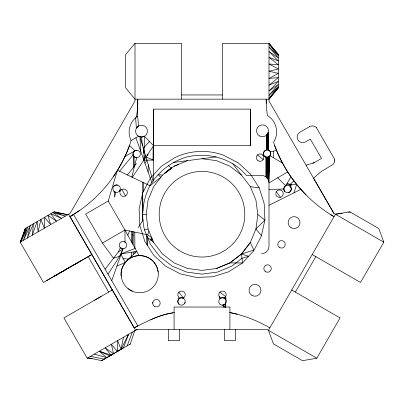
<?xml version="1.0" encoding="UTF-8"?>
<svg xmlns="http://www.w3.org/2000/svg" width="404" height="404" viewBox="0 0 404 404"><rect width="100%" height="100%" fill="white"/><g stroke="black" fill="none" stroke-linecap="round" stroke-linejoin="round"><path stroke-width="0.61" d="M113.171 176.927C120.776 165.675 127.174 153.5 131.128 140.481L138.537 136.289L141.516 137.087L144.496 136.289L153.611 145.703L250.389 145.703L250.389 109.12L153.611 109.12L153.611 145.703L132.28 177.285M250.389 145.703L250.389 109.12M270.72 152.788L270.342 155.409L268.064 157.141L267.998 179.204L268.746 180.997L268.998 182.926L268.998 246.198A7.444 7.444 0 0 1 261.555 253.646M270.715 154.333L270.72 152.581C266.817 144.026 257.909 157.555 268.064 157.141M222.473 305.166C227.159 305 226.008 299.657 225.695 296.652A3.722 3.722 0 0 0 222.473 291.067A3.722 3.722 0 0 0 219.246 296.652L220.084 298.632M133.103 251.99L133.552 254.515M133.143 244.814L133.214 231.775M268.104 149.95L268.236 132.355L266.696 135.027L266.478 149.904M132.512 231.628L132.3 243.294M153.03 159.893L153.182 146.339M133.259 167.615L133.426 155.798C132.037 153.429 133.921 150.142 136.683 150.212M266.372 157.171L266.084 177.018L267.998 179.204L267.827 157.171M267.201 157.257L266.817 177.659L266.761 157.222M267.342 149.854L267.64 133.795L267.771 149.914M273.301 157.696L273.422 151.126M148.111 172.008L148.253 164.837M121.21 276.19C119.715 265.1 129.674 258.035 136.789 251.414L121.21 253.843L108.025 274.21M153.505 160.085L143.869 160.13L144.496 136.289M88.022 357.722L101.591 360.661L113.549 353.682L111.373 344.243L117.332 351.5L117.63 340.628L121.023 349.369L128.467 334.371L127.119 336.446M268.933 181.952L269.736 156.176M269.579 156.298L268.746 180.997L268.721 156.868M290.466 186.688L290.567 184.684L290.37 186.557C292.223 188.481 291.087 192.006 288.537 192.607M143.683 149.414L143.45 153.232L143.329 148.212L149.51 141.471M334.719 160.504L334.527 161.948M142.445 145.657L142.471 145.309M137.678 116.206L135.633 117.756L136.36 128.154L138.537 125.977L137.678 116.206L137.794 99.152L137.249 110.969L136.421 117.16M131.199 256.772L131.613 252.222M147.899 154.156L147.692 155.787L147.672 154.5M232.8 163.772L250.354 186.648L255.924 200.106L257.828 214.554L255.929 229.007L250.349 242.471L241.481 254.035L229.916 262.908L216.448 268.493L202 270.387L187.552 268.488L174.089 262.908L162.524 254.035L153.651 242.476L148.076 229.012L146.172 214.559L148.071 200.111L153.646 186.648L162.519 175.083L174.084 166.211L178.447 164.403M152.732 303.177L152.858 302.212M284.926 191.637A3.737 3.737 0 0 1 286.598 185.386A3.737 3.737 0 0 1 291.178 189.961A3.737 3.737 0 0 1 284.926 191.637C283.224 189.991 283.613 186.895 285.699 185.759L290.946 176.846C283.719 166.145 277.583 154.621 273.584 142.314L274.877 139.986A19.296 19.296 0 0 0 268.68 116.342L267.423 115.569L266.797 110.959L266.206 99.152L266.206 103.353M121.023 349.369L123.462 337.264M142.688 192.915L139.107 209.004L139.814 225.472L144.758 241.198L153.601 255.106L165.746 266.251L180.356 273.872L196.445 277.452L212.913 276.745L228.639 271.801L242.546 262.959L253.692 250.813L261.312 236.199L264.893 220.109L264.186 203.646L259.242 187.921L250.399 174.013L238.254 162.868L223.639 155.247A63.14 63.14 0 0 0 175.361 157.313L161.454 166.16L150.308 178.3L142.688 192.915L142.915 210.989M131.815 177.063L136.683 157.656L134.82 157.156L133.426 155.798M143.869 160.13L145.233 154.631L139.976 136.885L140.698 151.248M105.121 269.185L118.221 252.126L120.331 247.783A3.722 3.722 0 0 0 126.558 246.117A3.722 3.722 0 0 0 121.998 241.557A3.722 3.722 0 0 0 120.331 247.783L122.962 248.874L119.68 256.212L113.524 258.242L102.404 243.051L85.653 214.039L108.222 201.015L117.443 170.22L150.03 185.739L160.848 177.265L158.176 174.685L162.519 175.083M148.914 231.043L147.738 234.86L151.626 237.582L151.98 240.026M290.683 186.966L291.395 184.684L287.118 183.345M293.996 192.799L296.536 184.684L286.33 184.684M23.528 233.891L25.265 228.492L54.181 211.797L67.726 214.721L53.99 211.908L65.312 216.115L52.828 212.58L61.469 218.332L50.773 213.767L56.464 221.225L47.965 215.388L50.631 224.594L44.591 217.332L44.374 228.204L40.89 219.473L38.117 231.815L37.107 221.655L32.29 235.184L33.502 223.735L27.28 238.072L30.325 225.573L23.437 240.294L27.785 227.038L21.023 241.688L26.058 228.033L20.2 242.163L43.455 282.436L80.537 261.05L74.099 264.787M23.528 234.168L25.457 228.381M129.179 344.668L130.305 344.016L134.724 330.76L137.163 329.366L266.837 329.361L316.802 358.207L340.067 317.913L291.713 289.996M334.532 161.948L333.083 164.453L320.988 171.68L313.549 178.174L333.835 213.317L383.8 242.163L360.535 282.457L312.186 254.54M111.757 280.679L122.962 248.874L118.221 252.126M25.265 228.492L20.2 242.163L70.165 213.317L135.002 101.01L135.002 43.319L181.527 43.319L181.527 99.152M123.427 347.985L128.467 334.371M127.159 345.829L132.31 332.154M151.626 237.582L150.697 240.026L152.636 240.026M120.195 189.739L119.195 191.39M127.805 235.158L129.507 230.987M184.754 303.308L185.123 302.409A3.722 3.722 0 0 0 180.563 297.854C177.886 298.485 176.891 302.192 178.896 304.081A3.722 3.722 0 0 0 185.123 302.409M275.912 192.663L276.291 191.769A3.722 3.722 0 0 1 282.366 191.284A3.722 3.722 0 0 1 280.745 197.162A3.722 3.722 0 0 1 275.775 193.627M383.8 242.163L378.78 228.518L349.773 211.772L335.446 214.246L268.448 330.29L273.468 343.93L302.48 360.681L316.802 358.207M295.354 292.097L315.827 256.641M144.97 163.211L146.859 160.13M138.123 227.725L143.157 219.953M117.332 351.5L118.008 350.46M118.493 350.909L119.241 349.894M183.138 298.117L183.391 298.016A3.722 3.722 0 0 0 184.482 292.526A3.722 3.722 0 0 0 178.896 292.158L178.305 292.93A3.54 3.54 0 0 0 177.952 295.753L178.896 297.425L179.921 298.117L178.018 298.117M224.089 298.117L225.695 296.652L219.842 292.158M229.916 262.908L242.546 262.959L241.481 254.035L250.354 242.476L253.818 250.091L241.481 254.035L229.916 262.908L216.453 268.483M127.432 174.977L136.421 163.615M113.423 186.759C114.287 185.355 116.069 184.653 117.655 185.113M268.998 99.152L278.305 87.83L268.998 98.197L278.305 86.678L268.998 95.41L278.305 84.476L268.998 90.976L278.305 81.371L268.998 85.194L278.305 77.573L268.998 78.462L278.305 73.346L268.998 71.235L278.305 68.973L268.998 64.009L278.305 64.756L268.998 57.277L278.305 60.979L268.998 51.495L278.305 57.898L268.998 47.061L278.305 55.732L268.998 44.268L278.305 54.621L278.305 87.85L268.998 99.152L135.002 99.152L125.695 87.971L125.695 54.495L135.002 43.319M119.594 171.24L133.088 154.899M290.229 184.32L293.996 180.835M170.831 168.715L171.291 168.362L164.64 173.457M171.72 168.024L171.513 168.195L168.614 165.756M168.281 170.665L168.074 170.826L171.594 168.125M170.155 169.231L170.937 168.625M219.842 298.814C221.468 297.132 224.573 297.495 225.684 299.586M79.906 210.277L69.942 216.655A136.305 136.305 0 0 0 129.532 145.526L134.82 150.712M46.692 280.568L91.819 254.535L135.547 330.285M268.998 182.926L287.774 171.857M137.794 325.77L134.224 327.846L70.008 216.62L73.589 214.564M67.645 268.498L54.747 275.937L91.819 254.535L68.554 214.246M102.404 243.051L124.967 230.028L147.536 234.815M309.595 126.659L299.925 132.239A5.585 5.585 0 0 0 297.879 139.865A5.585 5.585 0 0 0 305.505 141.91L310.348 139.117L321.513 158.459L314.272 162.635L306.07 165.221M111.464 290.471L112.287 289.996L63.933 317.913L87.198 358.202L92.213 358.752M87.198 358.202L134.724 330.76M135.012 330.603L137.158 329.366M110.418 355.49L109.555 355.99L112.782 354.131M120.569 349.647L122.457 348.551L101.591 360.661M111.443 354.899L130.305 344.016M94.556 300.233L101.02 296.531M124.993 156.454L134.067 151.303M134.163 327.886C146.874 321.18 160.075 314.544 174.493 312.534M268.998 205.308L300.945 189.325M116.897 266.095L125.195 262.514L120.912 254.308M312.853 163.231L314.272 162.635M174.084 166.211L187.552 160.63M309.595 126.659C311.726 125.407 314.61 125.78 316.337 127.543M121.21 253.843L135.123 248.399M241.481 254.035L248.682 256.272L241.991 258.302L231.775 266.135L217.413 272.089L202 274.114L186.587 272.089L172.225 266.135L159.888 256.671L150.424 244.339L144.475 229.977L148.076 229.012M270.397 151.869L276.619 150.349M335.446 214.246L342.249 213.246M348.43 212.342L350.288 212.07M173.412 162.494L216.135 156.868M268.998 189.501L283.83 188.996M181.527 94.95L222.473 94.95M146.172 214.559L142.445 214.564L142.541 220.902M168.518 329.361L168.599 340.527M168.518 340.532L179.654 340.527L179.654 329.361M123.18 258.646L128.704 259.156C136.916 253.01 149.859 255.217 155.207 264.049M151.803 238.804L152.151 238.85M202 158.732L216.448 160.63L229.916 166.211L241.481 175.083M250.349 186.643L259.242 187.921M90.435 356.328L104.192 359.156M229.916 312.615L237.138 314.226M109.858 355.818L99.288 351.222L106.762 357.671L94.278 354.111M99.288 351.222L110.994 355.156L105.116 347.854L113.549 353.682M145.243 154.894L145.945 157.055L153.616 160.13M219.246 296.652L220.862 298.117M183.391 298.223L180.563 297.854A3.722 3.722 0 0 0 178.896 304.081M264.469 156.176A3.722 3.722 0 0 1 266.135 149.95A3.722 3.722 0 0 1 270.695 154.51A3.722 3.722 0 0 1 264.469 156.176L262.782 155.05M330.411 214.564L334.058 216.65A137.259 137.259 0 0 1 274.589 145.47M270.039 155.792L282.654 163.145M128.058 288.678A18.609 18.609 0 0 0 158.1 276.998A18.609 18.609 0 0 0 132.966 256.818A18.609 18.609 0 0 0 128.058 288.678L132.214 291.198M289.436 185.759L290.37 186.557M124.826 241.93L125.593 242.521M257.828 214.554L264.893 220.109L255.929 229.007L261.282 235.446M113.918 191.274L115.569 192.279L114.665 197.293L114.246 191.536M257.52 154.894L263.236 159.56M147.566 237.436L153.651 242.476M277.715 177.79L285.699 185.759M306.096 194.975L298.132 186.239L290.946 176.846M275.876 51.934L278.305 54.641L268.998 43.319L222.473 43.319L222.473 99.152M132.3 234.285L133.194 235.34M278.305 54.621L268.998 43.319L268.998 101.01L333.835 213.317M316.332 127.543L334.532 159.06M178.896 292.158L183.391 298.016M276.291 191.769L280.432 197.258M121.872 189.471L125.578 195.9M108.222 201.015L124.967 230.028L139.158 255.697M73.488 214.388L137.88 325.922M88.178 256.636L108.646 292.097M155.293 264.206L157.055 267.423L158.211 272.139M131.128 140.481L130.371 138.835A18.993 18.993 0 0 1 135.633 117.756M150.783 319.811L150.788 319.822A73.19 73.19 0 0 1 172.806 312.913M223.165 305.076L223.968 307.267M151.96 182.79L135.89 137.784M153.167 181.214L145.945 157.055M223.538 305L224.22 307.217M334.527 159.06L334.724 160.504M144.475 229.977C140.85 214.681 142.96 198.622 150.424 184.785C158.676 171.407 171.528 161.544 186.587 157.04C207.929 151.773 232.255 158.358 246.435 175.482L261.555 175.482A7.444 7.444 0 0 1 264.403 176.048L266.084 177.018L265.781 156.994M141.516 137.087L142.37 144.98M224.897 304.237L225.179 307.323M146.763 235.492L147.117 244.905M225.301 303.808L225.432 307.424M147.051 236.194L147.278 245.162M225.104 297.425L225.129 298.814M142.304 194.632L142.607 213.327M142.652 216.145L142.728 220.614M134.047 156.565A3.722 3.722 0 0 0 140.279 154.899A3.722 3.722 0 0 0 135.719 150.338A3.722 3.722 0 0 0 134.047 156.565L134.214 166.408M142.637 182.219L142.738 192.814M134.769 232.108L134.901 248M134.936 251.707L134.946 253.182M131.613 231.436L131.699 242.203M268.236 132.355L268.306 150.056M268.337 157.03L268.433 180.073M266.696 135.027L266.736 149.874M124.967 230.028L124.993 242.057M153.621 180.623L153.611 109.12M143.304 182.537L143.319 191.703M235.497 329.361L235.497 340.527L224.331 340.527L224.331 329.361M229.916 329.361L229.916 307.03L174.084 307.03L174.084 329.361M229.861 312.479A134.946 134.946 0 0 1 269.852 327.861M120.074 191.683A3.722 3.722 0 0 1 125.593 189.582A3.722 3.722 0 0 1 126.189 195.46L125.402 196.026A3.722 3.722 0 0 1 119.917 192.642M164.271 173.407A55.833 55.833 0 0 1 171.503 167.796M259.504 135.971A5.954 5.954 0 0 0 268.438 130.815A5.954 5.954 0 0 0 259.504 125.659A5.954 5.954 0 0 0 259.504 135.971M137.304 135.345A5.954 5.954 0 0 0 147.268 132.674A5.954 5.954 0 0 0 139.976 125.381A5.954 5.954 0 0 0 137.304 135.345M258.116 160.772A3.722 3.722 0 0 0 263.792 157.712A3.722 3.722 0 0 0 258.308 154.328A3.722 3.722 0 0 0 258.116 160.772M279.644 247.571A3.722 3.722 0 0 0 285.229 244.349A3.722 3.722 0 0 0 279.644 241.122A3.722 3.722 0 0 0 279.644 247.571M252.01 295.44A5.954 5.954 0 0 0 260.944 290.284A5.954 5.954 0 0 0 252.01 285.123A5.954 5.954 0 0 0 252.01 295.44M291.092 227.745A5.954 5.954 0 0 0 300.026 222.589A5.954 5.954 0 0 0 291.092 217.433A5.954 5.954 0 0 0 291.092 227.745M265.686 271.746A3.722 3.722 0 0 0 271.271 268.524A3.722 3.722 0 0 0 265.686 265.302A3.722 3.722 0 0 0 265.686 271.746M154.596 306.399A3.722 3.722 0 0 0 160.176 303.177A3.722 3.722 0 0 0 154.596 299.955A3.722 3.722 0 0 0 154.596 306.399M114.675 191.885A3.732 3.732 0 0 0 120.347 188.774A3.732 3.732 0 0 0 114.817 185.421A3.732 3.732 0 0 0 114.675 191.885M219.842 304.076A3.722 3.722 0 0 0 226.068 302.409A3.722 3.722 0 0 0 221.508 297.849A3.722 3.722 0 0 0 219.842 304.076M178.492 250.01A42.804 42.804 0 0 0 244.728 216.706A42.804 42.804 0 0 0 182.765 175.998A42.804 42.804 0 0 0 178.492 250.01"/></g></svg>
